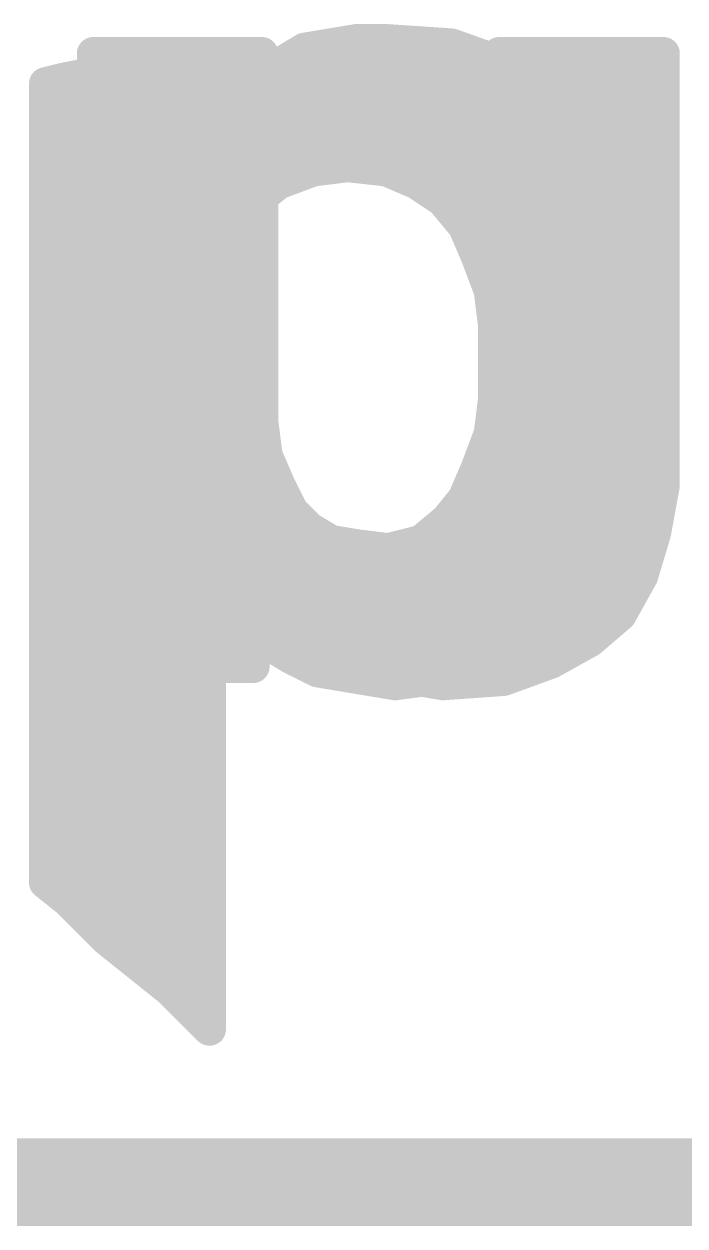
# Model space of a CAD drawing. Extents: x -22 to 88, y -20 to 45.
# Drawn here: x 11.131 to 12.662, y -0.102 to 2.682 of the extents above; entities that cross this region are included whole.
import ezdxf

# ---------------------------------------------------------------- set-up
doc = ezdxf.new("R2010")
doc.units = 0
for name, color, linetype in [('1', 12, 'CONTINUOUS'), ('16', 132, 'CONTINUOUS'), ('20', 53, 'CONTINUOUS'), ('21', 41, 'CONTINUOUS'), ('22', 40, 'CONTINUOUS')]:
    doc.layers.add(name, color=color, linetype=linetype)

msp = doc.modelspace()

# ---------------------------------------------------------------- linework, layer by layer
at = {"layer": '1', "const_width": 0.1524}
msp.add_lwpolyline([(28.752, 0), (1.778, 0)], dxfattribs=at)
at = {"layer": '16', "const_width": 0.1524}
msp.add_lwpolyline([(28.702, 0), (1.778, 0)], dxfattribs=at)
at = {"layer": '20', "const_width": 0.2032}
msp.add_lwpolyline([(28.702, 0), (1.778, 0)], dxfattribs=at)
at = {"layer": '21', "const_width": 0.0762}
for points in [[(11.841, 2.634), (11.901, 2.644)], [(11.901, 2.644), (11.971, 2.644)], [(11.971, 2.644), (12.121, 2.634)], [(11.501, 2.604), (11.551, 2.614)], [(11.551, 2.614), (11.551, 2.434)], [(11.731, 2.594), (11.781, 2.624)], [(11.781, 2.624), (11.841, 2.634)], [(12.121, 2.634), (12.261, 2.584)], [(11.361, 2.574), (11.411, 2.584)], [(11.411, 2.584), (11.451, 2.594)], [(11.4382, 2.5908), (11.551, 2.5908)], [(11.451, 2.594), (11.501, 2.604)], [(11.681, 2.564), (11.731, 2.594)], [(11.7257, 2.5908), (12.242, 2.5908)], [(12.261, 2.584), (12.371, 2.514)], [(11.181, 2.544), (11.221, 2.554)], [(11.221, 2.554), (11.271, 2.564)], [(11.271, 2.564), (11.321, 2.564)], [(11.321, 2.564), (11.361, 2.574)], [(11.631, 2.524), (11.681, 2.564)], [(11.181, 0.694), (11.181, 2.544)], [(11.591, 2.484), (11.631, 2.524)], [(11.181, 2.5146), (11.551, 2.5146)], [(11.6216, 2.5146), (12.3701, 2.5146)], [(12.371, 2.514), (12.461, 2.414)], [(11.551, 2.434), (11.591, 2.484)], [(11.181, 2.4384), (11.551, 2.4384)], [(11.5545, 2.4384), (12.439, 2.4384)], [(12.461, 2.414), (12.531, 2.304)], [(11.181, 2.3622), (12.494, 2.3622)], [(11.801, 2.344), (11.721, 2.314)], [(11.881, 2.354), (11.801, 2.344)], [(11.971, 2.344), (11.881, 2.354)], [(12.041, 2.314), (11.971, 2.344)], [(11.721, 2.314), (11.671, 2.274)], [(12.101, 2.274), (12.041, 2.314)], [(12.531, 2.304), (12.571, 2.174)], [(11.181, 2.286), (11.686, 2.286)], [(11.671, 2.274), (11.621, 2.214)], [(12.083, 2.286), (12.5365, 2.286)], [(12.151, 2.214), (12.101, 2.274)], [(11.181, 2.2098), (11.6192, 2.2098)], [(11.621, 2.214), (11.591, 2.144)], [(12.181, 2.144), (12.151, 2.214)], [(12.1528, 2.2098), (12.56, 2.2098)], [(12.571, 2.174), (12.601, 2.034)], [(11.181, 2.1336), (11.5871, 2.1336)], [(11.591, 2.144), (11.561, 2.064)], [(12.211, 2.064), (12.181, 2.144)], [(12.1849, 2.1336), (12.5797, 2.1336)], [(11.181, 2.0574), (11.5602, 2.0574)], [(11.561, 2.064), (11.551, 1.984)], [(12.221, 1.984), (12.211, 2.064)], [(12.2118, 2.0574), (12.596, 2.0574)], [(12.601, 2.034), (12.611, 1.884)], [(11.181, 1.9812), (11.551, 1.9812)], [(11.551, 1.984), (11.551, 1.814)], [(12.221, 1.894), (12.221, 1.984)], [(12.221, 1.9812), (12.6045, 1.9812)], [(11.181, 1.905), (11.551, 1.905)], [(12.221, 1.905), (12.6096, 1.905)], [(12.221, 1.814), (12.221, 1.894)], [(12.221, 1.894), (12.611, 1.884)], [(12.611, 1.884), (12.221, 1.894)], [(12.611, 1.884), (12.601, 1.744)], [(11.181, 1.8288), (11.551, 1.8288)], [(12.221, 1.8288), (12.6071, 1.8288)], [(11.551, 1.814), (11.571, 1.734)], [(12.211, 1.734), (12.221, 1.814)], [(11.181, 1.7526), (11.5663, 1.7526)], [(12.2133, 1.7526), (12.6016, 1.7526)], [(12.601, 1.744), (12.571, 1.614)], [(11.571, 1.734), (11.591, 1.654)], [(12.181, 1.654), (12.211, 1.734)], [(11.181, 1.6764), (11.5854, 1.6764)], [(12.1894, 1.6764), (12.5854, 1.6764)], [(11.591, 1.654), (11.621, 1.584)], [(12.151, 1.584), (12.181, 1.654)], [(12.521, 1.494), (12.181, 1.654)], [(12.181, 1.654), (12.521, 1.494)], [(12.571, 1.614), (12.521, 1.494)], [(11.181, 1.6002), (11.6141, 1.6002)], [(11.621, 1.584), (11.671, 1.534)], [(12.111, 1.534), (12.151, 1.584)], [(12.1579, 1.6002), (12.2953, 1.6002)], [(12.2953, 1.6002), (12.5653, 1.6002)], [(11.181, 1.524), (11.683, 1.524)], [(11.671, 1.534), (11.731, 1.484)], [(12.051, 1.484), (12.111, 1.534)], [(12.099, 1.524), (12.4573, 1.524)], [(12.4573, 1.524), (12.5335, 1.524)], [(12.521, 1.494), (12.461, 1.384)], [(11.731, 1.484), (11.801, 1.464)], [(11.971, 1.464), (12.051, 1.484)], [(11.181, 1.4478), (12.4958, 1.4478)], [(11.801, 1.464), (11.891, 1.454)], [(11.891, 1.454), (11.971, 1.464)], [(12.461, 1.384), (12.371, 1.294)], [(11.181, 1.3716), (11.561, 1.3716)], [(11.571, 1.374), (11.561, 1.374)], [(11.561, 1.374), (11.561, 0.354)], [(11.611, 1.324), (11.571, 1.374)], [(11.5729, 1.3716), (12.4486, 1.3716)], [(11.651, 1.274), (11.611, 1.324)], [(11.181, 1.2954), (11.561, 1.2954)], [(11.6339, 1.2954), (12.3724, 1.2954)], [(11.701, 1.244), (11.651, 1.274)], [(12.371, 1.294), (12.261, 1.214)], [(11.751, 1.214), (11.701, 1.244)], [(11.181, 1.2192), (11.561, 1.2192)], [(11.7423, 1.2192), (12.2682, 1.2192)], [(11.811, 1.184), (11.751, 1.214)], [(12.261, 1.214), (12.141, 1.174)], [(11.871, 1.174), (11.811, 1.184)], [(11.931, 1.164), (11.871, 1.174)], [(11.991, 1.154), (11.931, 1.164)], [(12.141, 1.174), (11.991, 1.154)], [(11.181, 1.143), (11.561, 1.143)], [(11.181, 1.0668), (11.561, 1.0668)], [(11.181, 0.9906), (11.561, 0.9906)], [(11.181, 0.9144), (11.561, 0.9144)], [(11.181, 0.8382), (11.561, 0.8382)], [(11.181, 0.762), (11.561, 0.762)], [(11.231, 0.654), (11.181, 0.694)], [(11.1913, 0.6858), (11.561, 0.6858)], [(11.271, 0.614), (11.231, 0.654)], [(11.321, 0.564), (11.271, 0.614)], [(11.2754, 0.6096), (11.561, 0.6096)], [(11.371, 0.524), (11.321, 0.564)], [(11.3593, 0.5334), (11.561, 0.5334)], [(11.421, 0.484), (11.371, 0.524)], [(11.471, 0.444), (11.421, 0.484)], [(11.4545, 0.4572), (11.561, 0.4572)], [(11.521, 0.394), (11.471, 0.444)], [(11.561, 0.354), (11.521, 0.394)], [(11.534, 0.381), (11.561, 0.381)]]:
    msp.add_lwpolyline(points, dxfattribs=at)
at = {"layer": '21', "const_width": 0.0381}
for points in [[(11.901, 2.6631, 1), (11.901, 2.625)], [(11.9041, 2.6252, 1), (11.8979, 2.6628)], [(11.9723, 2.663, 1), (11.9697, 2.625)], [(11.971, 2.625, 1), (11.971, 2.6631)], [(11.5701, 2.614, 1), (11.532, 2.614)], [(11.5547, 2.5953, 1), (11.5473, 2.6327)], [(11.7779, 2.6428, 1), (11.7841, 2.6052)], [(11.7908, 2.6077, 1), (11.7712, 2.6403)], [(11.8379, 2.6528, 1), (11.8441, 2.6152)], [(11.8441, 2.6152, 1), (11.8379, 2.6528)], [(12.1274, 2.6519, 1), (12.1146, 2.6161)], [(12.1197, 2.615, 1), (12.1223, 2.653)], [(11.4064, 2.6025, 1), (11.4156, 2.5655)], [(11.4147, 2.5653, 1), (11.4073, 2.6027)], [(11.4382, 2.6099, 1), (11.4382, 2.5718)], [(11.4473, 2.6127, 1), (11.4547, 2.5753)], [(11.4556, 2.5755, 1), (11.4464, 2.6125)], [(11.4973, 2.6227, 1), (11.5047, 2.5853)], [(11.5047, 2.5853, 1), (11.4973, 2.6227)], [(11.551, 2.5718, 1), (11.551, 2.6099)], [(11.7257, 2.6099, 1), (11.7257, 2.5718)], [(11.7212, 2.6103, 1), (11.7408, 2.5777)], [(11.7408, 2.5777, 1), (11.7212, 2.6103)], [(12.2712, 2.6001, 1), (12.2508, 2.5679)], [(12.242, 2.5718, 1), (12.242, 2.6099)], [(12.2546, 2.5661, 1), (12.2674, 2.6019)], [(11.2173, 2.5727, 1), (11.2247, 2.5353)], [(11.2256, 2.5355, 1), (11.2164, 2.5725)], [(11.271, 2.5831, 1), (11.271, 2.545)], [(11.2747, 2.5453, 1), (11.2673, 2.5827)], [(11.3164, 2.5825, 1), (11.3256, 2.5455)], [(11.321, 2.545, 1), (11.321, 2.5831)], [(11.3573, 2.5927, 1), (11.3647, 2.5553)], [(11.3656, 2.5555, 1), (11.3564, 2.5925)], [(11.6712, 2.5803, 1), (11.6908, 2.5477)], [(11.6929, 2.5491, 1), (11.6691, 2.5789)], [(11.1764, 2.5625, 1), (11.1856, 2.5255)], [(11.2001, 2.544, 1), (11.162, 2.544)], [(11.6445, 2.5105, 1), (11.6175, 2.5375)], [(11.181, 2.5337, 1), (11.181, 2.4956)], [(11.551, 2.4956, 1), (11.551, 2.5337)], [(11.6216, 2.5337, 1), (11.6216, 2.4956)], [(11.6191, 2.5389, 1), (11.6429, 2.5091)], [(12.3852, 2.5267, 1), (12.3568, 2.5013)], [(12.3608, 2.4979, 1), (12.3812, 2.5301)], [(12.3701, 2.4956, 1), (12.3701, 2.5337)], [(11.5775, 2.4975, 1), (11.6045, 2.4705)], [(11.6059, 2.4721, 1), (11.5761, 2.4959)], [(11.181, 2.4575, 1), (11.181, 2.4194)], [(11.5361, 2.4459, 1), (11.5659, 2.4221)], [(11.532, 2.434, 1), (11.5701, 2.434)], [(11.5545, 2.4575, 1), (11.5545, 2.4194)], [(11.551, 2.4194, 1), (11.551, 2.4575)], [(12.439, 2.4194, 1), (12.439, 2.4575)], [(12.4771, 2.4242, 1), (12.4449, 2.4038)], [(12.4468, 2.4013, 1), (12.4752, 2.4267)], [(11.181, 2.3813, 1), (11.181, 2.3432)], [(12.494, 2.3432, 1), (12.494, 2.3813)], [(11.7986, 2.3629, 1), (11.8034, 2.3251)], [(11.8077, 2.3262, 1), (11.7943, 2.3618)], [(11.8831, 2.3729, 1), (11.8789, 2.3351)], [(11.8834, 2.3351, 1), (11.8786, 2.3729)], [(11.9785, 2.3615, 1), (11.9635, 2.3265)], [(11.9689, 2.3251, 1), (11.9731, 2.3629)], [(11.7143, 2.3318, 1), (11.7277, 2.2962)], [(11.7329, 2.2991, 1), (11.7091, 2.3289)], [(12.0516, 2.3299, 1), (12.0304, 2.2981)], [(12.0335, 2.2965, 1), (12.0485, 2.3315)], [(12.5492, 2.3096, 1), (12.5128, 2.2984)], [(11.181, 2.3051, 1), (11.181, 2.267)], [(11.6856, 2.2618, 1), (11.6564, 2.2862)], [(11.686, 2.267, 1), (11.686, 2.3051)], [(12.083, 2.3051, 1), (12.083, 2.267)], [(12.1156, 2.2862, 1), (12.0864, 2.2618)], [(12.5149, 2.2938, 1), (12.5471, 2.3142)], [(12.5365, 2.267, 1), (12.5365, 2.3051)], [(11.6591, 2.2889, 1), (11.6829, 2.2591)], [(12.0904, 2.2581, 1), (12.1116, 2.2899)], [(11.181, 2.2288, 1), (11.181, 2.1907)], [(11.6064, 2.2262, 1), (11.6356, 2.2018)], [(11.6385, 2.2065, 1), (11.6035, 2.2215)], [(11.6192, 2.1907, 1), (11.6192, 2.2288)], [(12.1685, 2.2215, 1), (12.1335, 2.2065)], [(12.1528, 2.2288, 1), (12.1528, 2.1907)], [(12.1364, 2.2018, 1), (12.1656, 2.2262)], [(12.56, 2.1907, 1), (12.56, 2.2288)], [(12.5896, 2.178, 1), (12.5524, 2.17)], [(11.181, 2.1526, 1), (11.181, 2.1145)], [(11.6088, 2.1373, 1), (11.5732, 2.1507)], [(11.5871, 2.1145, 1), (11.5871, 2.1526)], [(12.1988, 2.1507, 1), (12.1632, 2.1373)], [(12.1849, 2.1526, 1), (12.1849, 2.1145)], [(12.5528, 2.1684, 1), (12.5892, 2.1796)], [(12.5797, 2.1145, 1), (12.5797, 2.1526)], [(11.5735, 2.1515, 1), (11.6085, 2.1365)], [(12.1635, 2.1365, 1), (12.1985, 2.1515)], [(11.181, 2.0764, 1), (11.181, 2.0383)], [(11.5432, 2.0707, 1), (11.5788, 2.0573)], [(11.5799, 2.0616, 1), (11.5421, 2.0664)], [(11.5602, 2.0383, 1), (11.5602, 2.0764)], [(12.2299, 2.0664, 1), (12.1921, 2.0616)], [(12.2118, 2.0764, 1), (12.2118, 2.0383)], [(12.1932, 2.0573, 1), (12.2288, 2.0707)], [(12.596, 2.0383, 1), (12.596, 2.0764)], [(12.62, 2.0353, 1), (12.582, 2.0327)], [(12.5824, 2.03, 1), (12.6196, 2.038)], [(11.181, 2.0002, 1), (11.181, 1.9622)], [(11.5321, 1.9864, 1), (11.5699, 1.9816)], [(11.5701, 1.984, 1), (11.532, 1.984)], [(11.551, 1.9622, 1), (11.551, 2.0002)], [(12.2401, 1.984, 1), (12.202, 1.984)], [(12.221, 2.0002, 1), (12.221, 1.9622)], [(12.2021, 1.9816, 1), (12.2399, 1.9864)], [(12.6045, 1.9622, 1), (12.6045, 2.0002)], [(11.181, 1.9241, 1), (11.181, 1.886)], [(11.551, 1.886, 1), (11.551, 1.9241)], [(12.221, 1.9241, 1), (12.221, 1.886)], [(12.2401, 1.894, 1), (12.202, 1.894)], [(12.2215, 1.913, 1), (12.2205, 1.875)], [(12.2215, 1.913, 1), (12.2205, 1.875)], [(12.63, 1.8826, 1), (12.592, 1.8854)], [(12.6096, 1.886, 1), (12.6096, 1.9241)], [(12.6105, 1.865, 1), (12.6115, 1.903)], [(12.6105, 1.865, 1), (12.6115, 1.903)], [(12.202, 1.894, 1), (12.2401, 1.894)], [(12.592, 1.8827, 1), (12.63, 1.8853)], [(11.181, 1.8478, 1), (11.181, 1.8097)], [(11.551, 1.8097, 1), (11.551, 1.8478)], [(12.221, 1.8478, 1), (12.221, 1.8097)], [(12.6071, 1.8097, 1), (12.6071, 1.8478)], [(11.5695, 1.8186, 1), (11.5325, 1.8094)], [(12.2399, 1.8116, 1), (12.2021, 1.8164)], [(11.532, 1.814, 1), (11.5701, 1.814)], [(12.202, 1.814, 1), (12.2401, 1.814)], [(11.181, 1.7717, 1), (11.181, 1.7336)], [(11.5663, 1.7336, 1), (11.5663, 1.7717)], [(12.2133, 1.7717, 1), (12.2133, 1.7336)], [(12.6196, 1.7397, 1), (12.5824, 1.7483)], [(12.6016, 1.7336, 1), (12.6016, 1.7717)], [(11.5895, 1.7386, 1), (11.5525, 1.7294)], [(11.5525, 1.7294, 1), (11.5895, 1.7386)], [(12.1921, 1.7364, 1), (12.2299, 1.7316)], [(12.2288, 1.7273, 1), (12.1932, 1.7407)], [(12.582, 1.7454, 1), (12.62, 1.7426)], [(11.181, 1.6955, 1), (11.181, 1.6574)], [(11.5854, 1.6574, 1), (11.5854, 1.6955)], [(12.1894, 1.6955, 1), (12.1894, 1.6574)], [(12.5854, 1.6574, 1), (12.5854, 1.6955)], [(11.6085, 1.6615, 1), (11.5735, 1.6465)], [(11.5725, 1.6494, 1), (11.6095, 1.6586)], [(12.1891, 1.6712, 1), (12.1729, 1.6368)], [(12.1891, 1.6712, 1), (12.1729, 1.6368)], [(12.1632, 1.6607, 1), (12.1988, 1.6473)], [(12.1985, 1.6465, 1), (12.1635, 1.6615)], [(12.5886, 1.6067, 1), (12.5534, 1.6213)], [(11.181, 1.6193, 1), (11.181, 1.5812)], [(11.6345, 1.5975, 1), (11.6075, 1.5705)], [(11.6141, 1.5812, 1), (11.6141, 1.6193)], [(12.1659, 1.5721, 1), (12.1361, 1.5959)], [(12.1579, 1.6193, 1), (12.1579, 1.5812)], [(12.2953, 1.6193, 1), (12.2953, 1.5812)], [(12.2953, 1.5812, 1), (12.2953, 1.6193)], [(12.5524, 1.6183, 1), (12.5896, 1.6097)], [(12.5653, 1.5812, 1), (12.5653, 1.6193)], [(11.6035, 1.5765, 1), (11.6385, 1.5915)], [(12.1335, 1.5915, 1), (12.1685, 1.5765)], [(11.181, 1.5431, 1), (11.181, 1.505)], [(11.6832, 1.5486, 1), (11.6588, 1.5194)], [(11.6575, 1.5205, 1), (11.6845, 1.5475)], [(11.683, 1.505, 1), (11.683, 1.5431)], [(12.099, 1.5431, 1), (12.099, 1.505)], [(12.0961, 1.5459, 1), (12.1259, 1.5221)], [(12.1232, 1.5194, 1), (12.0988, 1.5486)], [(12.4573, 1.5431, 1), (12.4573, 1.505)], [(12.4573, 1.505, 1), (12.4573, 1.5431)], [(12.5335, 1.505, 1), (12.5335, 1.5431)], [(12.5377, 1.4849, 1), (12.5043, 1.5031)], [(11.7362, 1.5023, 1), (11.7258, 1.4657)], [(11.7188, 1.4694, 1), (11.7432, 1.4986)], [(12.0388, 1.4986, 1), (12.0632, 1.4694)], [(12.0556, 1.4655, 1), (12.0464, 1.5025)], [(12.5034, 1.5013, 1), (12.5386, 1.4867)], [(12.5129, 1.4768, 1), (12.5291, 1.5112)], [(12.5129, 1.4768, 1), (12.5291, 1.5112)], [(11.181, 1.4668, 1), (11.181, 1.4287)], [(11.8031, 1.4829, 1), (11.7989, 1.4451)], [(11.7958, 1.4457, 1), (11.8062, 1.4823)], [(11.8886, 1.4729, 1), (11.8934, 1.4351)], [(11.8889, 1.4351, 1), (11.8931, 1.4729)], [(11.9664, 1.4825, 1), (11.9756, 1.4455)], [(11.9734, 1.4451, 1), (11.9686, 1.4829)], [(12.4958, 1.4287, 1), (12.4958, 1.4668)], [(12.4745, 1.3705, 1), (12.4475, 1.3975)], [(11.181, 1.3907, 1), (11.181, 1.3526)], [(11.561, 1.3931, 1), (11.561, 1.355)], [(11.58, 1.374, 1), (11.5419, 1.374)], [(11.5859, 1.3859, 1), (11.5561, 1.3621)], [(11.5729, 1.3907, 1), (11.5729, 1.3526)], [(11.561, 1.3526, 1), (11.561, 1.3907)], [(11.571, 1.355, 1), (11.571, 1.3931)], [(12.4443, 1.3931, 1), (12.4777, 1.3749)], [(12.4486, 1.3526, 1), (12.4486, 1.3907)], [(11.6259, 1.3359, 1), (11.5961, 1.3121)], [(11.5961, 1.3121, 1), (11.6259, 1.3359)], [(11.181, 1.3145, 1), (11.181, 1.2764)], [(11.561, 1.2764, 1), (11.561, 1.3145)], [(11.6339, 1.3145, 1), (11.6339, 1.2764)], [(11.6608, 1.2903, 1), (11.6412, 1.2577)], [(12.3575, 1.3075, 1), (12.3845, 1.2805)], [(12.3822, 1.2786, 1), (12.3598, 1.3094)], [(12.3724, 1.2764, 1), (12.3724, 1.3145)], [(11.6361, 1.2621, 1), (11.6659, 1.2859)], [(11.7108, 1.2603, 1), (11.6912, 1.2277)], [(11.181, 1.2383, 1), (11.181, 1.2002)], [(11.561, 1.2002, 1), (11.561, 1.2383)], [(11.6912, 1.2277, 1), (11.7108, 1.2603)], [(11.7423, 1.2383, 1), (11.7423, 1.2002)], [(12.2682, 1.2002, 1), (12.2682, 1.2383)], [(11.7595, 1.231, 1), (11.7425, 1.197)], [(11.7412, 1.1977, 1), (11.7608, 1.2303)], [(12.2498, 1.2294, 1), (12.2722, 1.1986)], [(12.267, 1.1959, 1), (12.255, 1.2321)], [(11.8141, 1.2028, 1), (11.8079, 1.1652)], [(11.8025, 1.167, 1), (11.8195, 1.201)], [(11.8741, 1.1928, 1), (11.8679, 1.1552)], [(11.8679, 1.1552, 1), (11.8741, 1.1928)], [(11.9341, 1.1828, 1), (11.9279, 1.1452)], [(11.9279, 1.1452, 1), (11.9341, 1.1828)], [(12.135, 1.1921, 1), (12.147, 1.1559)], [(12.1435, 1.1551, 1), (12.1385, 1.1929)], [(11.181, 1.1621, 1), (11.181, 1.124)], [(11.561, 1.124, 1), (11.561, 1.1621)], [(11.9885, 1.1729, 1), (11.9935, 1.1351)], [(11.9879, 1.1352, 1), (11.9941, 1.1728)], [(11.181, 1.0858, 1), (11.181, 1.0477)], [(11.561, 1.0477, 1), (11.561, 1.0858)], [(11.181, 1.0096, 1), (11.181, 0.9716)], [(11.561, 0.9716, 1), (11.561, 1.0096)], [(11.181, 0.9335, 1), (11.181, 0.8953)], [(11.561, 0.8953, 1), (11.561, 0.9335)], [(11.181, 0.8573, 1), (11.181, 0.8192)], [(11.561, 0.8192, 1), (11.561, 0.8573)], [(11.181, 0.7811, 1), (11.181, 0.7429)], [(11.561, 0.7429, 1), (11.561, 0.7811)], [(11.1929, 0.7089, 1), (11.1691, 0.6791)], [(11.1913, 0.7049, 1), (11.1913, 0.6668)], [(11.561, 0.6668, 1), (11.561, 0.7049)], [(11.162, 0.694, 1), (11.2001, 0.694)], [(11.2445, 0.6675, 1), (11.2175, 0.6405)], [(11.2191, 0.6391, 1), (11.2429, 0.6689)], [(11.2845, 0.6275, 1), (11.2575, 0.6005)], [(11.2754, 0.6287, 1), (11.2754, 0.5906)], [(11.2575, 0.6005, 1), (11.2845, 0.6275)], [(11.561, 0.5906, 1), (11.561, 0.6287)], [(11.3329, 0.5789, 1), (11.3091, 0.5491)], [(11.3075, 0.5505, 1), (11.3345, 0.5775)], [(11.3593, 0.5524, 1), (11.3593, 0.5143)], [(11.3829, 0.5389, 1), (11.3591, 0.5091)], [(11.3591, 0.5091, 1), (11.3829, 0.5389)], [(11.561, 0.5143, 1), (11.561, 0.5524)], [(11.4329, 0.4989, 1), (11.4091, 0.4691)], [(11.4091, 0.4691, 1), (11.4329, 0.4989)], [(11.4545, 0.4763, 1), (11.4545, 0.4381)], [(11.4845, 0.4575, 1), (11.4575, 0.4305)], [(11.4591, 0.4291, 1), (11.4829, 0.4589)], [(11.561, 0.4381, 1), (11.561, 0.4763)], [(11.5345, 0.4075, 1), (11.5075, 0.3805)], [(11.5075, 0.3805, 1), (11.5345, 0.4075)], [(11.534, 0.4001, 1), (11.534, 0.3619)], [(11.561, 0.3619, 1), (11.561, 0.4001)], [(11.5419, 0.354, 1), (11.58, 0.354)], [(11.5475, 0.3405, 1), (11.5745, 0.3675)]]:
    msp.add_lwpolyline(points, format="xyb", dxfattribs=at)
at = {"layer": '22', "const_width": 0.0381}
for points in [[(11.311, 2.614, 1), (11.2729, 2.614)], [(11.292, 2.6331, 1), (11.292, 2.595)], [(11.7011, 2.614, 1), (11.663, 2.614)], [(11.682, 2.595, 1), (11.682, 2.6331)], [(12.232, 2.6331, 1), (12.232, 2.595)], [(12.2511, 2.614, 1), (12.213, 2.614)], [(12.6311, 2.614, 1), (12.593, 2.614)], [(12.612, 2.595, 1), (12.612, 2.6331)], [(11.292, 2.6099, 1), (11.292, 2.5718)], [(11.682, 2.5718, 1), (11.682, 2.6099)], [(12.232, 2.6099, 1), (12.232, 2.5718)], [(12.612, 2.5718, 1), (12.612, 2.6099)], [(11.292, 2.5337, 1), (11.292, 2.4956)], [(11.682, 2.4956, 1), (11.682, 2.5337)], [(12.232, 2.5337, 1), (12.232, 2.4956)], [(12.612, 2.4956, 1), (12.612, 2.5337)], [(11.292, 2.4575, 1), (11.292, 2.4194)], [(11.682, 2.4194, 1), (11.682, 2.4575)], [(12.232, 2.4575, 1), (12.232, 2.4194)], [(12.612, 2.4194, 1), (12.612, 2.4575)], [(11.292, 2.3813, 1), (11.292, 2.3432)], [(11.682, 2.3432, 1), (11.682, 2.3813)], [(12.232, 2.3813, 1), (12.232, 2.3432)], [(12.612, 2.3432, 1), (12.612, 2.3813)], [(11.292, 2.3051, 1), (11.292, 2.267)], [(11.682, 2.267, 1), (11.682, 2.3051)], [(12.232, 2.3051, 1), (12.232, 2.267)], [(12.612, 2.267, 1), (12.612, 2.3051)], [(11.292, 2.2288, 1), (11.292, 2.1907)], [(11.682, 2.1907, 1), (11.682, 2.2288)], [(12.232, 2.2288, 1), (12.232, 2.1907)], [(12.612, 2.1907, 1), (12.612, 2.2288)], [(11.292, 2.1526, 1), (11.292, 2.1145)], [(11.682, 2.1145, 1), (11.682, 2.1526)], [(12.232, 2.1526, 1), (12.232, 2.1145)], [(12.612, 2.1145, 1), (12.612, 2.1526)], [(11.292, 2.0764, 1), (11.292, 2.0383)], [(11.682, 2.0383, 1), (11.682, 2.0764)], [(12.232, 2.0764, 1), (12.232, 2.0383)], [(12.612, 2.0383, 1), (12.612, 2.0764)], [(11.292, 2.0002, 1), (11.292, 1.9622)], [(11.682, 1.9622, 1), (11.682, 2.0002)], [(12.232, 2.0002, 1), (12.232, 1.9622)], [(12.612, 1.9622, 1), (12.612, 2.0002)], [(11.292, 1.9241, 1), (11.292, 1.886)], [(11.682, 1.886, 1), (11.682, 1.9241)], [(12.232, 1.9241, 1), (12.232, 1.886)], [(12.612, 1.886, 1), (12.612, 1.9241)], [(11.292, 1.8478, 1), (11.292, 1.8097)], [(11.682, 1.8097, 1), (11.682, 1.8478)], [(12.232, 1.8478, 1), (12.232, 1.8097)], [(12.612, 1.8097, 1), (12.612, 1.8478)], [(12.2509, 1.8116, 1), (12.2131, 1.8164)], [(12.213, 1.814, 1), (12.2511, 1.814)], [(11.292, 1.7717, 1), (11.292, 1.7336)], [(11.7009, 1.7664, 1), (11.6631, 1.7616)], [(11.663, 1.764, 1), (11.7011, 1.764)], [(11.6834, 1.7336, 1), (11.6834, 1.7717)], [(12.2243, 1.7717, 1), (12.2243, 1.7336)], [(12.612, 1.7336, 1), (12.612, 1.7717)], [(12.2031, 1.7364, 1), (12.2409, 1.7316)], [(12.2409, 1.7316, 1), (12.2031, 1.7364)], [(11.292, 1.6955, 1), (11.292, 1.6574)], [(11.7095, 1.6915, 1), (11.6745, 1.6765)], [(11.6731, 1.6816, 1), (11.7109, 1.6864)], [(11.6953, 1.6574, 1), (11.6953, 1.6955)], [(12.2148, 1.6955, 1), (12.2148, 1.6574)], [(12.612, 1.6574, 1), (12.612, 1.6955)], [(12.1931, 1.6564, 1), (12.2309, 1.6516)], [(12.2308, 1.6509, 1), (12.1932, 1.6571)], [(11.739, 1.6225, 1), (11.705, 1.6055)], [(12.6307, 1.6106, 1), (12.5933, 1.6174)], [(11.292, 1.6193, 1), (11.292, 1.5812)], [(11.7045, 1.6065, 1), (11.7395, 1.6215)], [(11.7289, 1.5812, 1), (11.7289, 1.6193)], [(12.1832, 1.5971, 1), (12.2208, 1.5909)], [(12.203, 1.6193, 1), (12.203, 1.5812)], [(12.2172, 1.5826, 1), (12.1868, 1.6054)], [(12.593, 1.614, 1), (12.6311, 1.614)], [(12.6095, 1.5812, 1), (12.6095, 1.6193)], [(11.7655, 1.5675, 1), (11.7385, 1.5405)], [(12.1872, 1.5426, 1), (12.1568, 1.5654)], [(11.292, 1.5431, 1), (11.292, 1.505)], [(11.735, 1.5455, 1), (11.769, 1.5625)], [(11.782, 1.505, 1), (11.782, 1.5431)], [(12.1495, 1.5431, 1), (12.1495, 1.505)], [(12.1568, 1.5654, 1), (12.1872, 1.5426)], [(12.5956, 1.505, 1), (12.5956, 1.5431)], [(11.8018, 1.5303, 1), (11.7822, 1.4977)], [(11.7785, 1.5005, 1), (11.8055, 1.5275)], [(12.1268, 1.5254, 1), (12.1572, 1.5026)], [(12.1518, 1.4977, 1), (12.1322, 1.5303)], [(12.6102, 1.4985, 1), (12.5738, 1.5095)], [(11.8451, 1.5028, 1), (11.8389, 1.4652)], [(11.8322, 1.4677, 1), (11.8518, 1.5003)], [(11.9044, 1.4929, 1), (11.8996, 1.4551)], [(11.8989, 1.4552, 1), (11.9051, 1.4928)], [(12.0383, 1.4927, 1), (12.0457, 1.4553)], [(12.0451, 1.4552, 1), (12.0389, 1.4928)], [(12.0822, 1.5003, 1), (12.1018, 1.4677)], [(12.0957, 1.4653, 1), (12.0883, 1.5027)], [(12.5733, 1.5074, 1), (12.6107, 1.5006)], [(11.292, 1.4668, 1), (11.292, 1.4287)], [(11.9789, 1.4828, 1), (11.9851, 1.4452)], [(11.9796, 1.4451, 1), (11.9844, 1.4829)], [(12.5751, 1.4287, 1), (12.5751, 1.4668)], [(11.662, 1.4131, 1), (11.662, 1.375)], [(11.6811, 1.394, 1), (11.643, 1.394)], [(11.6879, 1.4046, 1), (11.6561, 1.3834)], [(11.672, 1.375, 1), (11.672, 1.4131)], [(12.5438, 1.4095, 1), (12.5802, 1.3985)], [(12.5787, 1.3947, 1), (12.5453, 1.4133)], [(11.311, 1.374, 1), (11.2729, 1.374)], [(11.2729, 1.374, 1), (11.311, 1.374)], [(11.292, 1.3907, 1), (11.292, 1.3526)], [(11.662, 1.3526, 1), (11.662, 1.3907)], [(11.6869, 1.3907, 1), (11.6869, 1.3526)], [(12.544, 1.3526, 1), (12.544, 1.3907)], [(11.7269, 1.3459, 1), (11.6971, 1.3221)], [(11.6961, 1.3234, 1), (11.7279, 1.3446)], [(12.4953, 1.3233, 1), (12.5287, 1.3047)], [(12.5244, 1.2995, 1), (12.4996, 1.3285)], [(11.292, 1.3145, 1), (11.292, 1.2764)], [(11.662, 1.2764, 1), (11.662, 1.3145)], [(11.7429, 1.3145, 1), (11.7429, 1.2764)], [(11.7639, 1.2989, 1), (11.7401, 1.2691)], [(11.7371, 1.2721, 1), (11.7669, 1.2959)], [(12.4903, 1.2764, 1), (12.4903, 1.3145)], [(11.8105, 1.261, 1), (11.7935, 1.227)], [(12.4296, 1.2685, 1), (12.4544, 1.2395)], [(12.4513, 1.2373, 1), (12.4327, 1.2707)], [(11.292, 1.2383, 1), (11.292, 1.2002)], [(11.662, 1.2002, 1), (11.662, 1.2383)], [(11.7901, 1.2291, 1), (11.8139, 1.2589)], [(11.8516, 1.2383, 1), (11.8516, 1.2002)], [(12.3794, 1.2002, 1), (12.3794, 1.2383)], [(11.292, 1.213, 1), (11.292, 1.1749)], [(11.662, 1.1749, 1), (11.662, 1.213)], [(11.8691, 1.2317, 1), (11.8549, 1.1963)], [(11.8535, 1.197, 1), (11.8705, 1.231)], [(11.918, 1.2121, 1), (11.906, 1.1759)], [(11.9049, 1.1763, 1), (11.9191, 1.2117)], [(12.3427, 1.2207, 1), (12.3613, 1.1873)], [(12.3585, 1.1861, 1), (12.3455, 1.2219)], [(11.2729, 1.194, 1), (11.311, 1.194)], [(11.643, 1.194, 1), (11.6811, 1.194)], [(11.9747, 1.1929, 1), (11.9693, 1.1551)], [(11.966, 1.1559, 1), (11.978, 1.1921)], [(12.0451, 1.1828, 1), (12.0389, 1.1452)], [(12.0393, 1.1451, 1), (12.0447, 1.1829)], [(12.2355, 1.1819, 1), (12.2485, 1.1461)], [(12.2434, 1.145, 1), (12.2406, 1.183)], [(12.1006, 1.173, 1), (12.1034, 1.135)], [(12.0989, 1.1352, 1), (12.1051, 1.1728)]]:
    msp.add_lwpolyline(points, format="xyb", dxfattribs=at)
at = {"layer": '22', "const_width": 0.0762}
for points in [[(11.682, 2.614), (11.292, 2.614)], [(11.292, 2.614), (11.292, 1.374)], [(11.682, 1.764), (11.682, 2.614)], [(12.612, 2.614), (12.232, 2.614)], [(12.232, 2.614), (12.232, 1.814)], [(12.612, 1.614), (12.612, 2.614)], [(11.292, 2.5908), (11.682, 2.5908)], [(12.232, 2.5908), (12.612, 2.5908)], [(11.292, 2.5146), (11.682, 2.5146)], [(12.232, 2.5146), (12.612, 2.5146)], [(11.292, 2.4384), (11.682, 2.4384)], [(12.232, 2.4384), (12.612, 2.4384)], [(11.292, 2.3622), (11.682, 2.3622)], [(12.232, 2.3622), (12.612, 2.3622)], [(11.292, 2.286), (11.682, 2.286)], [(12.232, 2.286), (12.612, 2.286)], [(11.292, 2.2098), (11.682, 2.2098)], [(12.232, 2.2098), (12.612, 2.2098)], [(11.292, 2.1336), (11.682, 2.1336)], [(12.232, 2.1336), (12.612, 2.1336)], [(11.292, 2.0574), (11.682, 2.0574)], [(12.232, 2.0574), (12.612, 2.0574)], [(11.292, 1.9812), (11.682, 1.9812)], [(12.232, 1.9812), (12.612, 1.9812)], [(11.292, 1.905), (11.682, 1.905)], [(12.232, 1.905), (12.612, 1.905)], [(11.292, 1.8288), (11.682, 1.8288)], [(12.232, 1.8288), (12.612, 1.8288)], [(12.232, 1.814), (12.222, 1.734)], [(11.292, 1.7526), (11.6834, 1.7526)], [(11.692, 1.684), (11.682, 1.764)], [(12.2243, 1.7526), (12.612, 1.7526)], [(12.222, 1.734), (12.212, 1.654)], [(11.292, 1.6764), (11.6953, 1.6764)], [(11.722, 1.614), (11.692, 1.684)], [(12.2148, 1.6764), (12.612, 1.6764)], [(12.212, 1.654), (12.202, 1.594)], [(11.752, 1.554), (11.722, 1.614)], [(12.592, 1.504), (12.612, 1.614)], [(11.292, 1.6002), (11.7289, 1.6002)], [(12.202, 1.594), (12.172, 1.554)], [(12.203, 1.6002), (12.6095, 1.6002)], [(11.792, 1.514), (11.752, 1.554)], [(12.172, 1.554), (12.142, 1.514)], [(11.292, 1.524), (11.782, 1.524)], [(12.1495, 1.524), (12.5956, 1.524)], [(11.842, 1.484), (11.792, 1.514)], [(12.142, 1.514), (12.092, 1.484)], [(12.562, 1.404), (12.592, 1.504)], [(11.902, 1.474), (11.842, 1.484)], [(11.982, 1.464), (11.902, 1.474)], [(12.042, 1.474), (11.982, 1.464)], [(12.092, 1.484), (12.042, 1.474)], [(11.292, 1.4478), (12.5751, 1.4478)], [(11.662, 1.194), (11.662, 1.394)], [(11.662, 1.394), (11.672, 1.394)], [(11.672, 1.394), (11.712, 1.334)], [(12.512, 1.314), (12.562, 1.404)], [(11.292, 1.374), (11.292, 1.194)], [(11.292, 1.3716), (11.662, 1.3716)], [(11.6869, 1.3716), (12.544, 1.3716)], [(11.712, 1.334), (11.752, 1.284)], [(12.442, 1.254), (12.512, 1.314)], [(11.292, 1.2954), (11.662, 1.2954)], [(11.7429, 1.2954), (12.4903, 1.2954)], [(11.752, 1.284), (11.802, 1.244)], [(11.802, 1.244), (11.862, 1.214)], [(12.352, 1.204), (12.442, 1.254)], [(11.292, 1.2192), (11.662, 1.2192)], [(11.8516, 1.2192), (12.3794, 1.2192)], [(11.292, 1.194), (11.662, 1.194)], [(11.862, 1.214), (11.912, 1.194)], [(11.912, 1.194), (11.972, 1.174)], [(12.242, 1.164), (12.352, 1.204)], [(11.972, 1.174), (12.042, 1.164)], [(12.042, 1.164), (12.102, 1.154)], [(12.102, 1.154), (12.242, 1.164)]]:
    msp.add_lwpolyline(points, dxfattribs=at)

doc.saveas('drawing.dxf')
